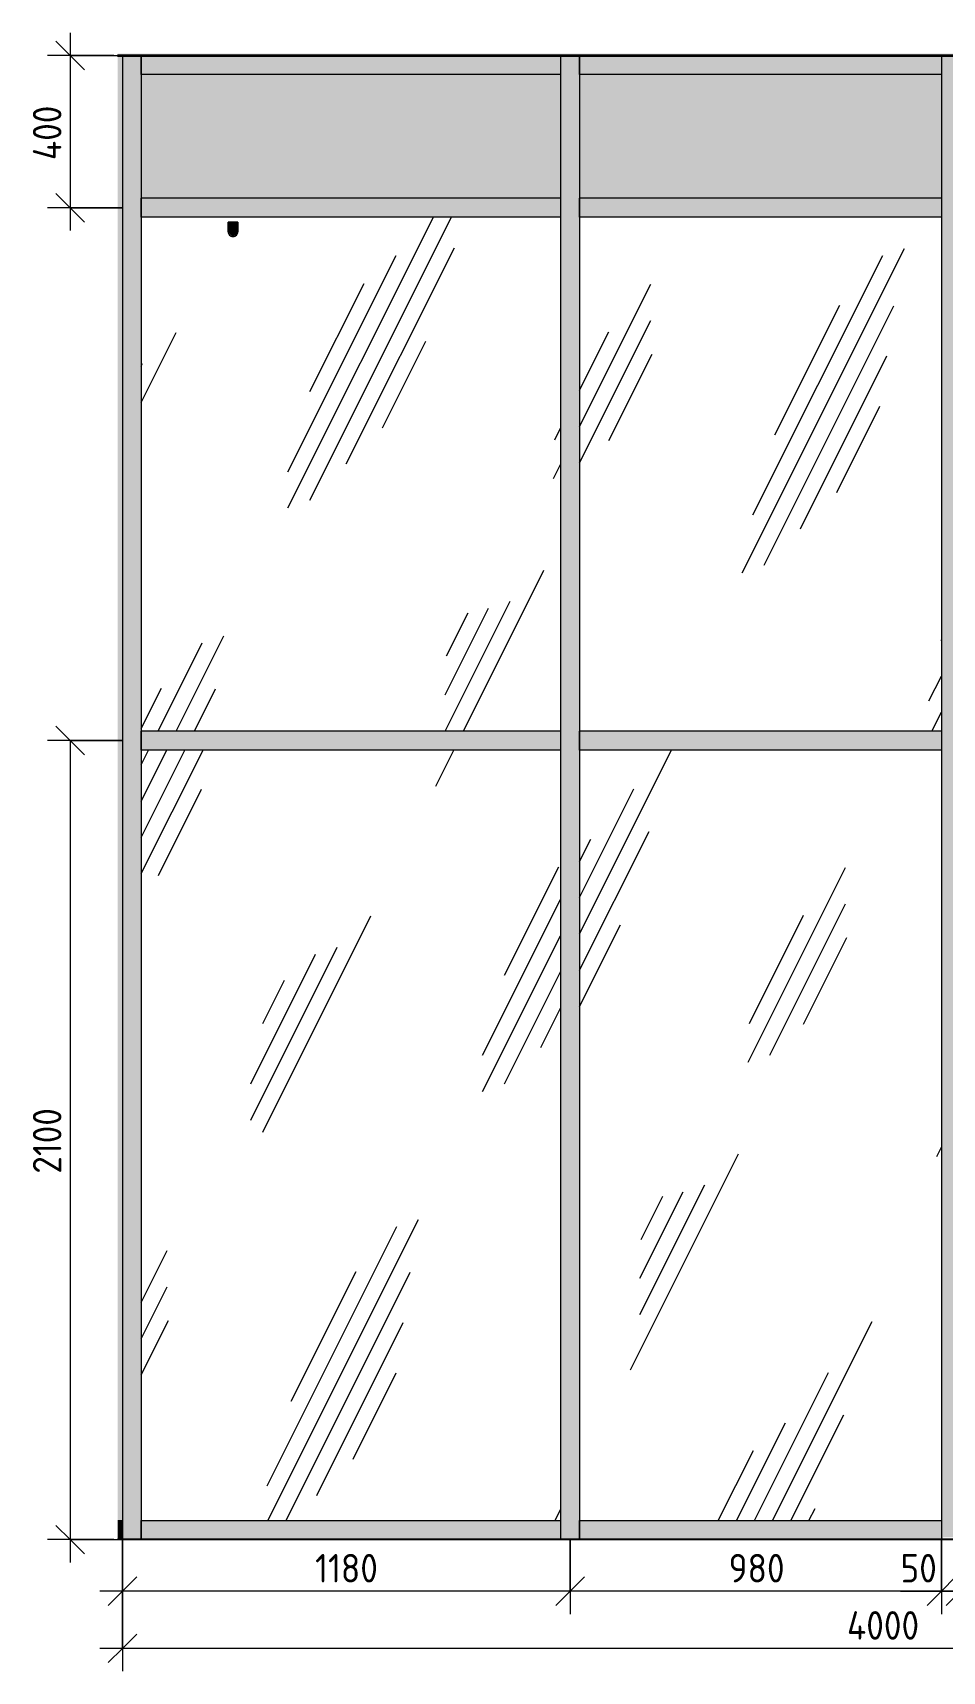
# Model space of a CAD drawing. Header units: millimetres. Extents: x -11619 to 28531, y -388 to 22769.
# Drawn here: x 1305 to 3693, y -346 to 3960 of the extents above; entities that cross this region are included whole.
import ezdxf

# ---------------------------------------------------------------- set-up
doc = ezdxf.new("R2010")
doc.units = ezdxf.units.MM
for name, color, linetype, lineweight in [('A-ANNO-DIMS', 7, 'Continuous', 9), ('A-ANNO-DIMS-50', 7, 'Continuous', 9), ('A-FLOR', 7, 'Continuous', 9), ('A-GENM', 7, 'Continuous', 9), ('A-GLAZ-CURT', 7, 'Continuous', 9), ('A-GLAZ-CWMG', 7, 'Continuous', 9), ('A-WALL-PATT', 7, 'Continuous', 9), ('I-WALL', 7, 'Continuous', 9)]:
    doc.layers.add(name, color=color, linetype=linetype, lineweight=lineweight)
for name, color, linetype, lineweight, true_color in [('A-FLOR-1', 7, 'Continuous', 9, 0x787878), ('A-FLOR-FNSH-1', 7, 'Continuous', 35, 0x3c3c3c), ('A-FLOR-FNSH-2', 7, 'Continuous', 25, 0x3c3c3c), ('E-LITE-EQPM-1', 7, 'Continuous', 9, 0x999997), ('E-LITE-EQPM-10', 7, 'Continuous', 9, 0xb2b2ae), ('E-LITE-EQPM-3', 7, 'Continuous', 9, 0x929290), ('E-LITE-EQPM-4', 7, 'Continuous', 9, 0x9a9a98), ('E-LITE-EQPM-5', 7, 'Continuous', 9, 0x787878), ('E-LITE-EQPM-6', 7, 'Continuous', 9, 0xc3c3bf), ('E-LITE-EQPM-7', 7, 'Continuous', 9, 0xb1b1ae), ('E-LITE-EQPM-8', 7, 'Continuous', 9, 0xa3a3a1), ('E-LITE-EQPM-9', 7, 'Continuous', 9, 0xacaca8)]:
    doc.layers.add(name, color=color, linetype=linetype, lineweight=lineweight, true_color=true_color)
doc.layers.add('E-LITE-EQPM-2', color=7, linetype='Continuous', lineweight=9, true_color=0xf7f7ef, transparency=0.74)
doc.styles.add('ISOCPEUR', font='isocpeur.ttf', dxfattribs={"width": 0.9, "height": 75})
doc.dimstyles.new('ISO-1_5', dxfattribs={"dimscale": 304.8, "dimtxt": 74.698588, "dimasz": 0.246063, "dimexe": 0.19685, "dimexo": 0, "dimgap": 0, "dimtad": 1, "dimdec": 0, "dimrnd": 10, "dimzin": 0, "dimdsep": 46, "dimtxsty": 'ISOCPEUR', "dimblk1": 'OBLIQUE', "dimblk2": 'OBLIQUE', "dimsah": 1, "dimcen": 0.09, "dimdle": 0.19685, "dimazin": 0, "dimtfac": 1, "dimtdec": 4, "dimtix": 1, "dimtmove": 0, "dimatfit": 3, "dimfxl": 1, "dimtvp": 1, "dimtolj": 1, "dimtzin": 0, "dimarcsym": 2})
doc.dimstyles.new('ISO-1_5_1', dxfattribs={"dimscale": 304.8, "dimtxt": 74.698588, "dimasz": 0.246063, "dimexe": 0.19685, "dimexo": 0, "dimgap": 0, "dimtad": 1, "dimdec": 0, "dimrnd": 10, "dimzin": 0, "dimdsep": 46, "dimtxsty": 'ISOCPEUR', "dimblk1": 'OBLIQUE', "dimblk2": 'OBLIQUE', "dimsah": 1, "dimcen": 0.09, "dimdle": 0.19685, "dimazin": 0, "dimtfac": 1, "dimtdec": 4, "dimtix": 1, "dimtmove": 1, "dimatfit": 3, "dimfxl": 1, "dimtvp": 1, "dimtolj": 1, "dimtzin": 0, "dimarcsym": 2})
doc.dimstyles.new('ISO-1_5_окр_100', dxfattribs={"dimscale": 304.8, "dimtxt": 74.698588, "dimasz": 0.246063, "dimexe": 0.19685, "dimexo": 0, "dimgap": 0, "dimtad": 1, "dimdec": 0, "dimrnd": 100, "dimzin": 0, "dimdsep": 46, "dimtxsty": 'ISOCPEUR', "dimblk1": 'OBLIQUE', "dimblk2": 'OBLIQUE', "dimsah": 1, "dimcen": 0.09, "dimdle": 0.19685, "dimazin": 0, "dimtfac": 1, "dimtdec": 4, "dimtix": 1, "dimtmove": 0, "dimatfit": 3, "dimfxl": 1, "dimtvp": 1, "dimtolj": 1, "dimtzin": 0, "dimarcsym": 2})
pattern_1 = [(63.435, (127, 63.5), (-511.167, 1533.495), [635, -381, 635, -381, -807.806]), (63.435, (127, 63.5), (-511.167, 1533.495), [-2032, 254, -553.806]), (63.435, (95.2, 95.2), (-511.167, 1533.495), [508, -635, 381, -381, -934.806]), (63.435, (95.2, 95.2), (-511.167, 1533.495), [-1905, 444.5, -490.306]), (63.435, (95.2, 190.5), (-511.167, 1533.495), [381, -762, 254, -381, -1061.806]), (63.435, (95.2, 190.5), (-511.167, 1533.495), [-1778, 571.5, -490.306]), (63.435, (190.5, 95.2), (-511.167, 1533.495), [381, -762, 317.5, -12809.306]), (63.435, (285.8, 190.5), (-511.167, 1533.495), [190.5, -952.5, 127, -12999.806]), (63.435, (127, 349.2), (-511.167, 1533.495), [127, -952.5, 127, -508, -1125.306]), (63.435, (127, 349.2), (-511.167, 1533.495), [-1714.5, 317.5, -807.806]), (63.435, (698.5, 254), (-511.167, 1533.495), [635, -952.5, 762, -503.006]), (63.435, (698.5, 158.8), (-511.167, 1533.495), [889, -635, 952.5, -376.006]), (63.435, (762, 190.5), (-511.167, 1533.495), [1016, -508, 762, -553.806]), (63.435, (857.2, 285.8), (-511.167, 1533.495), [635, -889, 508, -807.806]), (63.435, (762, 476.2), (-511.167, 1533.495), [317.5, -1270, 381, -871.306]), (63.435, (952.5, 381), (-511.167, 1533.495), [254, -1270, 254, -1061.806])]

# ---------------------------------------------------------------- blocks, each defined once
blk = doc.blocks.new('Прямоугольный импост - Импост структурный с накладкой - 160мм Темный-32352611-В-11')
at = {"layer": 'A-GLAZ-CWMG'}
blk.add_hatch(color=256, dxfattribs=at).paths.add_polyline_path([(102549, 3850), (102549, 3900), (101448, 3900), (101448, 3850), (102391.9, 3850)])
for p, q in [((101448, 3850), (101448, 3900)), ((102549, 3900), (102549, 3850)), ((102549, 3850), (101448, 3850))]:
    blk.add_line(p, q, dxfattribs=at)
blk = doc.blocks.new('Прямоугольный импост - Импост структурный с накладкой - 160мм Темный-30756008-В-11')
at = {"layer": 'A-GLAZ-CWMG'}
blk.add_hatch(color=256, dxfattribs=at).paths.add_polyline_path([(101447.999961, 0), (101447.999961, 2100), (101397.999961, 2100), (101397.999961, 50), (101398.999961, 50), (101398.999961, 0), (101437.999961, 0)])
blk.add_line((101447.999961, 2100), (101447.999961, 0), dxfattribs=at)
blk = doc.blocks.new('Системная панель - Стекло - 40мм-32352622-В-11')
at = {"layer": 'A-GLAZ-CURT'}
h = blk.add_hatch(dxfattribs=at)
h.set_pattern_fill('FP_1', color=256, style=0, pattern_type=2)
h.set_pattern_definition(pattern_1)
h.paths.add_polyline_path([(103397.8, 50), (103549, 50), (103549, 2075), (102599, 2075), (102599, 50)])
blk = doc.blocks.new('Прямоугольный импост - Импост структурный с накладкой - 160мм Темный-32352618-В-11')
at = {"layer": 'A-GLAZ-CWMG'}
blk.add_hatch(color=256, dxfattribs=at).paths.add_polyline_path([(103397.8, 0), (103549, 0), (103549, 50), (102599, 50), (102599, 0)])
for p, q in [((102599, 0), (102599, 50)), ((102599, 50), (103549, 50)), ((103549, 50), (103549, 0))]:
    blk.add_line(p, q, dxfattribs=at)
blk = doc.blocks.new('Прямоугольный импост - Импост структурный с накладкой - 160мм Темный-30755591-В-11')
at = {"layer": 'A-GLAZ-CWMG'}
blk.add_hatch(color=256, dxfattribs=at).paths.add_polyline_path([(103549, 0), (103553.5, 0), (103553.5, 6.3), (103599, 6.3), (103599, 2100), (103549, 2100), (103549, 40)])
for p, q in [((103549, 2100), (103549, 0)), ((103599, 2100), (103599, 6.3))]:
    blk.add_line(p, q, dxfattribs=at)
blk = doc.blocks.new('Системная панель - Стекло - 40мм-32352614-В-11')
at = {"layer": 'A-GLAZ-CURT'}
h = blk.add_hatch(dxfattribs=at)
h.set_pattern_fill('FP_1', color=256, style=0, pattern_type=2)
h.set_pattern_definition(pattern_1)
h.paths.add_polyline_path([(101448, 50), (102549, 50), (102549, 2075), (101448, 2075), (101448, 1952.5)])
blk = doc.blocks.new('Прямоугольный импост - Импост структурный с накладкой - 160мм Темный-32352619-В-11')
at = {"layer": 'A-GLAZ-CWMG'}
blk.add_hatch(color=256, dxfattribs=at).paths.add_polyline_path([(103397.8, 3850), (103549, 3850), (103549, 3900), (102599, 3900), (102599, 3850)])
for p, q in [((102599, 3850), (102599, 3900)), ((103549, 3900), (103549, 3850)), ((103549, 3850), (102599, 3850))]:
    blk.add_line(p, q, dxfattribs=at)
blk = doc.blocks.new('Прямоугольный импост - Импост структурный с накладкой - 160мм Темный-32352612-В-11')
at = {"layer": 'A-GLAZ-CWMG'}
blk.add_hatch(color=256, dxfattribs=at).paths.add_polyline_path([(101447.999961, 0), (102548.999961, 0), (102548.999961, 50), (101447.999961, 50), (101447.999961, 40)])
for p, q in [((101447.999961, 0), (101447.999961, 50)), ((101447.999961, 50), (102548.999961, 50)), ((102548.999961, 50), (102548.999961, 0))]:
    blk.add_line(p, q, dxfattribs=at)
blk = doc.blocks.new('Прямоугольный импост - Импост структурный с накладкой - 160мм Темный-V1-В-11')
at = {"layer": 'A-GLAZ-CWMG'}
blk.add_hatch(color=256, dxfattribs=at).paths.add_polyline_path([(102588.999961, 0), (102598.999961, 0), (102598.999961, 2100), (102548.999961, 2100), (102548.999961, 0), (102558.999961, 0)])
for p, q in [((102548.999961, 2100), (102548.999961, 0)), ((102598.999961, 2100), (102598.999961, 0))]:
    blk.add_line(p, q, dxfattribs=at)
blk = doc.blocks.new('Системная панель - Стекло - 40мм-32352624-В-11')
at = {"layer": 'A-GLAZ-CURT'}
h = blk.add_hatch(dxfattribs=at)
h.set_pattern_fill('FP_1', color=256, style=0, pattern_type=2)
h.set_pattern_definition(pattern_1)
h.paths.add_polyline_path([(102598.999961, 2125), (103548.999961, 2125), (103548.999961, 3475), (102598.999961, 3475)])
blk = doc.blocks.new('Системная панель - Стекло - 40мм-32352615-В-11')
at = {"layer": 'A-GLAZ-CURT'}
h = blk.add_hatch(dxfattribs=at)
h.set_pattern_fill('FP_1', color=256, style=0, pattern_type=2)
h.set_pattern_definition(pattern_1)
h.paths.add_polyline_path([(102391.9, 2125), (102549, 2125), (102549, 3475), (101448, 3475), (101448, 2125)])
h.paths.add_polyline_path([(101689, 3424.4), (101685.7, 3424.8), (101682.6, 3426.1), (101680, 3428.1), (101678, 3430.8), (101676.7, 3433.8), (101676.3, 3439.3), (101676.3, 3462.5), (101701.7, 3462.5), (101701.3, 3433.8), (101700, 3430.8), (101698, 3428.1), (101695.3, 3426.1), (101692.3, 3424.8)])
blk = doc.blocks.new('Прямоугольный импост - Импост структурный с накладкой - 160мм Темный-32352607-В-11')
at = {"layer": 'A-GLAZ-CWMG'}
blk.add_hatch(color=256, dxfattribs=at).paths.add_polyline_path([(101397.999961, 2100), (101447.999961, 2100), (101447.999961, 3500), (101397.999961, 3500), (101397.999961, 2115)])
blk.add_line((101447.999961, 3500), (101447.999961, 2100), dxfattribs=at)
blk = doc.blocks.new('Прямоугольный импост - Импост структурный с накладкой - 160мм Темный-32352621-В-11')
at = {"layer": 'A-GLAZ-CWMG'}
blk.add_hatch(color=256, dxfattribs=at).paths.add_polyline_path([(103549, 2075), (103549, 2125), (102599, 2125), (102599, 2075), (103397.8, 2075)])
for p, q in [((102599, 2075), (102599, 2125)), ((103549, 2125), (102599, 2125)), ((103549, 2125), (103549, 2075)), ((103549, 2075), (102599, 2075))]:
    blk.add_line(p, q, dxfattribs=at)
blk = doc.blocks.new('Прямоугольный импост - Импост структурный с накладкой - 160мм Темный-32352613-В-11')
at = {"layer": 'A-GLAZ-CWMG'}
blk.add_hatch(color=256, dxfattribs=at).paths.add_polyline_path([(102549, 2075), (102549, 2125), (101448, 2125), (101448, 2075), (102391.9, 2075)])
for p, q in [((101448, 2075), (101448, 2125)), ((102549, 2125), (101448, 2125)), ((102549, 2125), (102549, 2075)), ((102549, 2075), (101448, 2075))]:
    blk.add_line(p, q, dxfattribs=at)
blk = doc.blocks.new('Прямоугольный импост - Импост структурный с накладкой - 160мм Темный-32352604-В-11')
at = {"layer": 'A-GLAZ-CWMG'}
blk.add_hatch(color=256, dxfattribs=at).paths.add_polyline_path([(103598.999961, 2100), (103598.999961, 3500), (103548.999961, 3500), (103548.999961, 2100), (103588.999961, 2100)])
for p, q in [((103548.999961, 3500), (103548.999961, 2100)), ((103598.999961, 3500), (103598.999961, 2100))]:
    blk.add_line(p, q, dxfattribs=at)
blk = doc.blocks.new('Плинтус - Плинтус светлый _сад_-32928312-В-11')
at = {"layer": 'A-GENM'}
blk.add_hatch(color=256, dxfattribs=at).paths.add_polyline_path([(101386.1, 0), (101399, 0), (101399, 50), (101386.1, 50)])
for p, q in [((101386.1, 50), (101399, 50)), ((101399, 50), (101399, 0))]:
    blk.add_line(p, q, dxfattribs=at)
blk = doc.blocks.new('Системная панель - Сэндвич - 40мм-32352626-В-11')
at = {"layer": 'A-GLAZ-CURT'}
blk.add_hatch(color=256, dxfattribs=at).paths.add_polyline_path([(103397.8, 3525), (103549, 3525), (103549, 3850), (102599, 3850), (102599, 3525)])
blk = doc.blocks.new('Системная панель - Сэндвич - 40мм-32352616-В-11')
at = {"layer": 'A-GLAZ-CURT'}
blk.add_hatch(color=256, dxfattribs=at).paths.add_polyline_path([(102391.9, 3525), (102549, 3525), (102549, 3850), (101448, 3850), (101448, 3525), (101889, 3525)])
blk = doc.blocks.new('Прямоугольный импост - Импост структурный с накладкой - 160мм Темный-32352608-В-11')
at = {"layer": 'A-GLAZ-CWMG'}
blk.add_hatch(color=256, dxfattribs=at).paths.add_polyline_path([(101419.9, 3500), (101448, 3500), (101448, 3900), (101398, 3900), (101398, 3500)])
blk.add_line((101448, 3900), (101448, 3500), dxfattribs=at)
blk = doc.blocks.new('Прямоугольный импост - Импост структурный с накладкой - 160мм Темный-32352605-В-11')
at = {"layer": 'A-GLAZ-CWMG'}
blk.add_hatch(color=256, dxfattribs=at).paths.add_polyline_path([(103598.999961, 3500), (103598.999961, 3900), (103548.999961, 3900), (103548.999961, 3500), (103588.999961, 3500)])
for p, q in [((103548.999961, 3900), (103548.999961, 3500)), ((103598.999961, 3900), (103598.999961, 3500))]:
    blk.add_line(p, q, dxfattribs=at)
blk = doc.blocks.new('Downlight - Strip - 2000 мм-V2-В-11')
at = {"layer": 'E-LITE-EQPM-2'}
for points in [[(101682.6, 3456.1), (101701.7, 3456.1), (101701.7, 3462.5), (101676.3, 3462.5), (101676.3, 3456.1)], [(101701.7, 3437.1), (101701.7, 3456.1), (101676.3, 3456.1), (101676.7, 3440.4), (101678, 3443.5), (101680, 3446.1), (101682.6, 3448.1), (101685.7, 3449.4), (101689, 3449.8), (101692.3, 3449.4), (101695.9, 3447.7), (101698, 3446.1), (101700.4, 3442.5), (101701.3, 3440.4)]]:
    blk.add_hatch(color=256, dxfattribs=at).paths.add_polyline_path(points)
h = blk.add_hatch(color=256, dxfattribs=at)
h.paths.add_polyline_path([(101698, 3428.1), (101700.8, 3433.8), (101700, 3433), (101699.1, 3430.8)])
h.paths.add_polyline_path([(101698, 3428.1), (101699.2, 3437.1), (101689, 3437.1), (101685.7, 3449.4), (101684.1, 3437.1), (101677.6, 3437.1), (101677.3, 3435.8), (101685.7, 3425.7), (101686.7, 3425.6), (101691.2, 3429), (101692.3, 3426.6), (101693.1, 3426.8)])
h.paths.add_polyline_path([(101692.3, 3424.8), (101695.3, 3426.1), (101694.5, 3426.1)])
h.paths.add_polyline_path([(101692.3, 3424.8), (101686.5, 3425.1), (101689, 3424.8)])
h.paths.add_polyline_path([(101682.6, 3426.1), (101676.7, 3433.8), (101678, 3430.8), (101680, 3428.1)])
h.paths.add_polyline_path([(101676.7, 3433.8), (101677.3, 3435.8), (101676.3, 3437.1)])
h = blk.add_hatch(color=256, dxfattribs=at)
h.paths.add_polyline_path([(101685.7, 3424.8), (101687.9, 3425.4), (101682.6, 3426.1)])
h.paths.add_polyline_path([(101685.7, 3449.4), (101682.1, 3447.7), (101680, 3446.1), (101678, 3443.5), (101676.7, 3440.4), (101676.7, 3436.5), (101677.3, 3435.8), (101678, 3437.1), (101684.1, 3437.1), (101685.5, 3447.7)])
h.paths.add_polyline_path([(101698, 3428.1), (101701.7, 3437.1), (101701.3, 3440.4), (101700, 3443.5), (101698, 3446.1), (101695.3, 3448.1), (101692.3, 3449.4), (101689, 3449.8), (101685.7, 3449.4), (101689, 3437.1), (101699.2, 3437.1), (101698.3, 3430.8)])
h.paths.add_polyline_path([(101700.4, 3432.4), (101701.3, 3433.8), (101700.8, 3433.8)])
h = blk.add_hatch(color=256, dxfattribs=at)
h.paths.add_polyline_path([(101698, 3428.1), (101700.4, 3432.2), (101699.5, 3430.8)])
h.paths.add_polyline_path([(101692.3, 3424.8), (101698, 3428.1), (101691.8, 3426.5), (101691.2, 3429), (101686.7, 3425.6), (101689, 3425.3)])
h.paths.add_polyline_path([(101689, 3424.4), (101689, 3424.8), (101685.7, 3424.8)])
h.paths.add_polyline_path([(101685, 3425.8), (101677.3, 3435.8), (101676.7, 3433.8), (101682.6, 3426.1), (101684.7, 3425.8)])
at = {"layer": 'E-LITE-EQPM-1'}
for p, q in [((101676.3, 3437.1), (101676.3, 3462.5)), ((101676.3, 3462.5), (101701.7, 3462.5)), ((101701.7, 3462.5), (101676.3, 3462.5)), ((101676.3, 3462.5), (101676.3, 3456.1)), ((101676.3, 3456.1), (101676.3, 3437.1)), ((101676.3, 3456.1), (101701.7, 3456.1)), ((101701.7, 3462.5), (101701.7, 3437.1)), ((101701.7, 3456.1), (101701.7, 3462.5)), ((101701.7, 3437.1), (101701.7, 3456.1))]:
    blk.add_line(p, q, dxfattribs=at)
for start, end in [(0, 180), (180, 0), (180, 0)]:
    blk.add_arc((101689, 3437.1), 12.7, start, end, dxfattribs=at)
at = {"layer": 'E-LITE-EQPM-10'}
for start, end in [(255, 285), (315, 330)]:
    blk.add_arc((101689, 3437.1), 12.7, start, end, dxfattribs=at)
at = {"layer": 'E-LITE-EQPM-3'}
for start, end in [(135, 180), (75, 135), (60, 75), (45, 60), (0, 45), (180, 255), (180, 225), (225, 240), (240, 255), (285, 315), (285, 315), (330, 0), (330, 0)]:
    blk.add_arc((101689, 3437.1), 12.7, start, end, dxfattribs=at)
at = {"layer": 'E-LITE-EQPM-4'}
for start, end in [(255, 285), (255, 285), (315, 330), (315, 330)]:
    blk.add_arc((101689, 3437.1), 12.7, start, end, dxfattribs=at)
at = {"layer": 'E-LITE-EQPM-5'}
for p, q in [((101701.7, 3462.5), (101676.3, 3462.5)), ((101676.3, 3462.5), (101676.3, 3437.1)), ((101701.7, 3437.1), (101701.7, 3462.5))]:
    blk.add_line(p, q, dxfattribs=at)
blk.add_arc((101689, 3437.1), 12.7, 180, 0, dxfattribs=at)
at = {"layer": 'E-LITE-EQPM-6'}
for p, q in [((101676.3, 3456.1), (101676.3, 3462.5)), ((101676.3, 3462.5), (101701.7, 3462.5)), ((101701.7, 3462.5), (101701.7, 3456.1))]:
    blk.add_line(p, q, dxfattribs=at)
at = {"layer": 'E-LITE-EQPM-7'}
for p, q in [((101701.7, 3462.5), (101676.3, 3462.5)), ((101676.3, 3462.5), (101676.3, 3456.1)), ((101676.3, 3456.1), (101676.3, 3462.5)), ((101676.3, 3462.5), (101701.7, 3462.5)), ((101676.3, 3437.1), (101676.3, 3456.1)), ((101701.7, 3456.1), (101676.3, 3456.1)), ((101701.7, 3456.1), (101701.7, 3462.5)), ((101701.7, 3462.5), (101701.7, 3456.1)), ((101701.7, 3456.1), (101701.7, 3437.1))]:
    blk.add_line(p, q, dxfattribs=at)
at = {"layer": 'E-LITE-EQPM-8'}
for start, end in [(240, 255), (345, 0)]:
    blk.add_arc((101689, 3437.1), 12.7, start, end, dxfattribs=at)
at = {"layer": 'E-LITE-EQPM-9'}
for start, end in [(180, 240), (285, 315), (330, 345)]:
    blk.add_arc((101689, 3437.1), 12.7, start, end, dxfattribs=at)
blk = doc.blocks.new('DIMBLOCK93-В-11')
at = {"layer": 'A-ANNO-DIMS-50', "lineweight": 20}
for p, q in [((1403.5, 2100), (1366, 2137.5)), ((1403.5, 2100), (1441, 2062.5)), ((1403.5, 0), (1366, 37.5)), ((1403.5, 0), (1441, -37.5))]:
    blk.add_line(p, q, dxfattribs=at)
at = {"layer": 'A-ANNO-DIMS-50'}
for p, q in [((1540.1, 2100), (1343.5, 2100)), ((1403.5, 2100), (1403.5, -60)), ((1403.5, 2100), (1540.1, 2100)), ((1518.3, 0), (1343.5, 0)), ((1403.5, 0), (1528.3, 0))]:
    blk.add_line(p, q, dxfattribs=at)
at = {"layer": 'A-ANNO-DIMS-50', "color": 0, "insert": (1305.5, 961.7), "char_height": 75, "width": 212.029, "attachment_point": 1, "rotation": 90, "line_spacing_factor": 1.149209, "style": 'ISOCPEUR'}
blk.add_mtext('2100', dxfattribs=at)
blk = doc.blocks.new('_Oblique')
at = {"color": 0, "linetype": 'ByBlock', "lineweight": -2}
blk.add_line((-0.5, -0.5), (0.5, 0.5), dxfattribs=at)
blk = doc.blocks.new('DIMBLOCK94-В-11')
at = {"layer": 'A-ANNO-DIMS-50', "lineweight": 20}
for p, q in [((1403.5, 3900), (1366, 3937.5)), ((1403.5, 3900), (1441, 3862.5)), ((1403.5, 3500), (1366, 3537.5)), ((1403.5, 3500), (1441, 3462.5))]:
    blk.add_line(p, q, dxfattribs=at)
at = {"layer": 'A-ANNO-DIMS-50'}
for p, q in [((1403.5, 3960), (1403.5, 3440)), ((1518.3, 3900), (1343.5, 3900)), ((1403.5, 3900), (1528.3, 3900)), ((1540.1, 3500), (1343.5, 3500)), ((1403.5, 3500), (1540.1, 3500))]:
    blk.add_line(p, q, dxfattribs=at)
at = {"layer": 'A-ANNO-DIMS-50', "color": 0, "insert": (1305.5, 3625.3), "char_height": 75, "width": 179.277, "attachment_point": 1, "rotation": 90, "line_spacing_factor": 1.149209, "style": 'ISOCPEUR'}
blk.add_mtext('400', dxfattribs=at)
blk = doc.blocks.new('DIMBLOCK97-В-11')
at = {"layer": 'A-ANNO-DIMS-50'}
for p, q in [((3691.1, 0), (3691.1, -195.5)), ((3691.1, -135.5), (3691.1, 0)), ((3741.1, 0), (3741.1, -195.5)), ((3741.1, -135.5), (3741.1, 0)), ((3583.8, -135.5), (3728.6, -135.5)), ((3741.1, -135.5), (3691.1, -135.5)), ((3728.6, -135.5), (3716.1, -135.5))]:
    blk.add_line(p, q, dxfattribs=at)
at = {"layer": 'A-ANNO-DIMS-50', "lineweight": 20}
for p, q in [((3691.1, -135.5), (3728.6, -98)), ((3741.1, -135.5), (3778.6, -98)), ((3691.1, -135.5), (3653.6, -173)), ((3741.1, -135.5), (3703.6, -173))]:
    blk.add_line(p, q, dxfattribs=at)
at = {"layer": 'A-ANNO-DIMS-50', "color": 0, "insert": (3583.8, -37.5), "char_height": 75, "width": 113.772, "attachment_point": 1, "line_spacing_factor": 1.149209, "style": 'ISOCPEUR'}
blk.add_mtext('50', dxfattribs=at)
blk = doc.blocks.new('DIMBLOCK98-В-11')
at = {"layer": 'A-ANNO-DIMS-50'}
for p, q in [((2716.1, 0), (2716.1, -195.5)), ((2716.1, -135.5), (2716.1, 0)), ((3691.1, 0), (3691.1, -195.5)), ((3691.1, -135.5), (3691.1, 0)), ((3691.1, -135.5), (2716.1, -135.5))]:
    blk.add_line(p, q, dxfattribs=at)
at = {"layer": 'A-ANNO-DIMS-50', "lineweight": 20}
for p, q in [((2716.1, -135.5), (2753.6, -98)), ((3691.1, -135.5), (3728.6, -98)), ((2716.1, -135.5), (2678.6, -173)), ((3691.1, -135.5), (3653.6, -173))]:
    blk.add_line(p, q, dxfattribs=at)
at = {"layer": 'A-ANNO-DIMS-50', "color": 0, "insert": (3132.5, -37.5), "char_height": 75, "width": 170.658, "attachment_point": 1, "line_spacing_factor": 1.149209, "style": 'ISOCPEUR'}
blk.add_mtext('980', dxfattribs=at)
blk = doc.blocks.new('DIMBLOCK99-В-11')
at = {"layer": 'A-ANNO-DIMS-50'}
for p, q in [((2716.1, 0), (2716.1, -195.5)), ((2716.1, -135.5), (2716.1, 0)), ((1541.1, 0), (1541.1, -195.5)), ((1541.1, -135.5), (1541.1, 0)), ((2716.1, -135.5), (1481.1, -135.5))]:
    blk.add_line(p, q, dxfattribs=at)
at = {"layer": 'A-ANNO-DIMS-50', "lineweight": 20}
for p, q in [((1541.1, -135.5), (1578.6, -98)), ((2716.1, -135.5), (2753.6, -98)), ((1541.1, -135.5), (1503.6, -173)), ((2716.1, -135.5), (2678.6, -173))]:
    blk.add_line(p, q, dxfattribs=at)
at = {"layer": 'A-ANNO-DIMS-50', "color": 0, "insert": (2046.7, -37.5), "char_height": 75, "width": 196.515, "attachment_point": 1, "line_spacing_factor": 1.149209, "style": 'ISOCPEUR'}
blk.add_mtext('1180', dxfattribs=at)
blk = doc.blocks.new('DIMBLOCK102-В-11')
at = {"layer": 'A-ANNO-DIMS-50'}
for p, q in [((5542.1, 0), (5542.1, -345.7)), ((5542.1, -285.7), (5542.1, 0)), ((1541.1, 0), (1541.1, -345.7)), ((1541.1, -285.7), (1541.1, 0)), ((5602.1, -285.7), (1481.1, -285.7))]:
    blk.add_line(p, q, dxfattribs=at)
at = {"layer": 'A-ANNO-DIMS-50', "lineweight": 20}
for p, q in [((1541.1, -285.7), (1578.6, -248.2)), ((5542.1, -285.7), (5579.6, -248.2)), ((1541.1, -285.7), (1503.6, -323.2)), ((5542.1, -285.7), (5504.6, -323.2))]:
    blk.add_line(p, q, dxfattribs=at)
at = {"layer": 'A-ANNO-DIMS-50', "color": 0, "insert": (3443.2, -187.8), "char_height": 75, "width": 236.162, "attachment_point": 1, "line_spacing_factor": 1.149209, "style": 'ISOCPEUR'}
blk.add_mtext('4000', dxfattribs=at)

msp = doc.modelspace()

# ---------------------------------------------------------------- hatches: boundary and pattern name
at = {"layer": 'A-FLOR-1'}
h = msp.add_hatch(dxfattribs=at)
h.set_pattern_fill('FP_5', color=256, style=0, pattern_type=2)
h.set_pattern_definition([(45, (-99857.92, 0), (-28.51196, 28.51196), []), (45, (-99829.406, 0), (-28.51196, 28.51196), [50.403, -10.081, 1.676, -8.404])])
h.paths.add_polyline_path([(3539.8, 3900), (5551.5, 3900), (5551.5, 3905.4), (1528.1, 3905.4), (1528.1, 3900), (2534, 3900)])
at = {"layer": 'A-WALL-PATT'}
msp.add_hatch(color=256, dxfattribs=at).paths.add_polyline_path([(1528.1, 50), (1540.1, 50), (1540.1, 3900), (1528.1, 3900), (1528.1, 1952.5)])

# ---------------------------------------------------------------- linework, layer by layer
at = {"layer": 'A-FLOR'}
msp.add_line((5551.5, -0.1), (1528.1, -0.1), dxfattribs=at)
at = {"layer": 'A-FLOR-FNSH-1'}
msp.add_line((1528.1, 3900), (5551.5, 3900), dxfattribs=at)
at = {"layer": 'A-FLOR-FNSH-2'}
msp.add_line((5551.5, 0), (1528.1, 0), dxfattribs=at)
at = {"layer": 'I-WALL'}
msp.add_line((1541.1, 3900), (1541.1, 50), dxfattribs=at)

# ---------------------------------------------------------------- block references
at = {"layer": 'A-GENM'}
msp.add_blockref('Плинтус - Плинтус светлый _сад_-32928312-В-11', (-99857.9, 0), dxfattribs=at)
at = {"layer": 'A-GLAZ-CURT'}
for name in ['Системная панель - Сэндвич - 40мм-32352616-В-11', 'Системная панель - Сэндвич - 40мм-32352626-В-11', 'Системная панель - Стекло - 40мм-32352615-В-11', 'Системная панель - Стекло - 40мм-32352624-В-11', 'Системная панель - Стекло - 40мм-32352614-В-11', 'Системная панель - Стекло - 40мм-32352622-В-11']:
    msp.add_blockref(name, (-99857.9, 0), dxfattribs=at)
at = {"layer": 'A-GLAZ-CWMG'}
for name, p in [('Прямоугольный импост - Импост структурный с накладкой - 160мм Темный-32352608-В-11', (-99857.9, 0)), ('Прямоугольный импост - Импост структурный с накладкой - 160мм Темный-32352611-В-11', (-99857.9, 0)), ('Прямоугольный импост - Импост структурный с накладкой - 160мм Темный-32352605-В-11', (-100857.9, 0)), ('Прямоугольный импост - Импост структурный с накладкой - 160мм Темный-32352619-В-11', (-99857.9, 0)), ('Прямоугольный импост - Импост структурный с накладкой - 160мм Темный-32352605-В-11', (-99857.9, 0)), ('Прямоугольный импост - Импост структурный с накладкой - 160мм Темный-32352607-В-11', (-99857.9, 0)), ('Прямоугольный импост - Импост структурный с накладкой - 160мм Темный-32352613-В-11', (-99857.9, 1400)), ('Прямоугольный импост - Импост структурный с накладкой - 160мм Темный-32352604-В-11', (-100857.9, 0)), ('Прямоугольный импост - Импост структурный с накладкой - 160мм Темный-32352621-В-11', (-99857.9, 1400)), ('Прямоугольный импост - Импост структурный с накладкой - 160мм Темный-32352604-В-11', (-99857.9, 0)), ('Прямоугольный импост - Импост структурный с накладкой - 160мм Темный-32352613-В-11', (-99857.9, 0)), ('Прямоугольный импост - Импост структурный с накладкой - 160мм Темный-32352621-В-11', (-99857.9, 0)), ('Прямоугольный импост - Импост структурный с накладкой - 160мм Темный-30756008-В-11', (-99857.9, 0)), ('Прямоугольный импост - Импост структурный с накладкой - 160мм Темный-V1-В-11', (-99857.9, 0)), ('Прямоугольный импост - Импост структурный с накладкой - 160мм Темный-30755591-В-11', (-99857.9, 0)), ('Прямоугольный импост - Импост структурный с накладкой - 160мм Темный-32352612-В-11', (-99857.9, 0)), ('Прямоугольный импост - Импост структурный с накладкой - 160мм Темный-32352618-В-11', (-99857.9, 0))]:
    msp.add_blockref(name, p, dxfattribs=at)
at = {"layer": 'E-LITE-EQPM-1'}
msp.add_blockref('Downlight - Strip - 2000 мм-V2-В-11', (-99857.9, 0), dxfattribs=at)

# ---------------------------------------------------------------- dimensions: what is measured, and where the dimension line sits
at = {"layer": 'A-ANNO-DIMS'}
for base, p1, p2, override, picture, middle in [((1403.5, 3500), (1518.3, 3900), (1540.1, 3500), {"dimpost": '<>', "dimfxl": 400.590953}, 'DIMBLOCK94-В-11', (1366, 3700)), ((1403.5, 0), (1540.1, 2100), (1518.3, 0), {"dimpost": '<>', "dimfxl": 2100.112643}, 'DIMBLOCK93-В-11', (1366, 1050))]:
    dim = msp.add_linear_dim(base=base, p1=p1, p2=p2, angle=90, dimstyle='ISO-1_5', override=override, dxfattribs=at)
    dim.commit()
    dim.dimension.update_dxf_attribs({"geometry": picture, "text_midpoint": middle})
for base, p1, p2, dimstyle, override, picture, middle in [((1541.1, -135.5), (2716.1, 0), (1541.1, 0), 'ISO-1_5', {"dimpost": '<>', "dimfxl": 1175}, 'DIMBLOCK99-В-11', (2128.6, -98)), ((1541.1, -285.7), (5542.1, 0), (1541.1, 0), 'ISO-1_5_окр_100', {"dimpost": '<>', "dimfxl": 4001.000039}, 'DIMBLOCK102-В-11', (3541.6, -248.2)), ((2716.1, -135.5), (3691.1, 0), (2716.1, 0), 'ISO-1_5', {"dimpost": '<>', "dimfxl": 975}, 'DIMBLOCK98-В-11', (3203.6, -98))]:
    dim = msp.add_linear_dim(base=base, p1=p1, p2=p2, dimstyle=dimstyle, override=override, dxfattribs=at)
    dim.commit()
    dim.dimension.update_dxf_attribs({"geometry": picture, "text_midpoint": middle})
dim = msp.add_linear_dim(base=(3691.1, -135.5), p1=(3741.1, 0), p2=(3691.1, 0), dimstyle='ISO-1_5_1', override={"dimpost": '<>', "dimfxl": 50}, dxfattribs=at)
dim.commit()
dim.dimension.update_dxf_attribs({"geometry": 'DIMBLOCK97-В-11', "text_midpoint": (3640.7, -87.5), "dimtype": 160})

doc.saveas('drawing.dxf')
